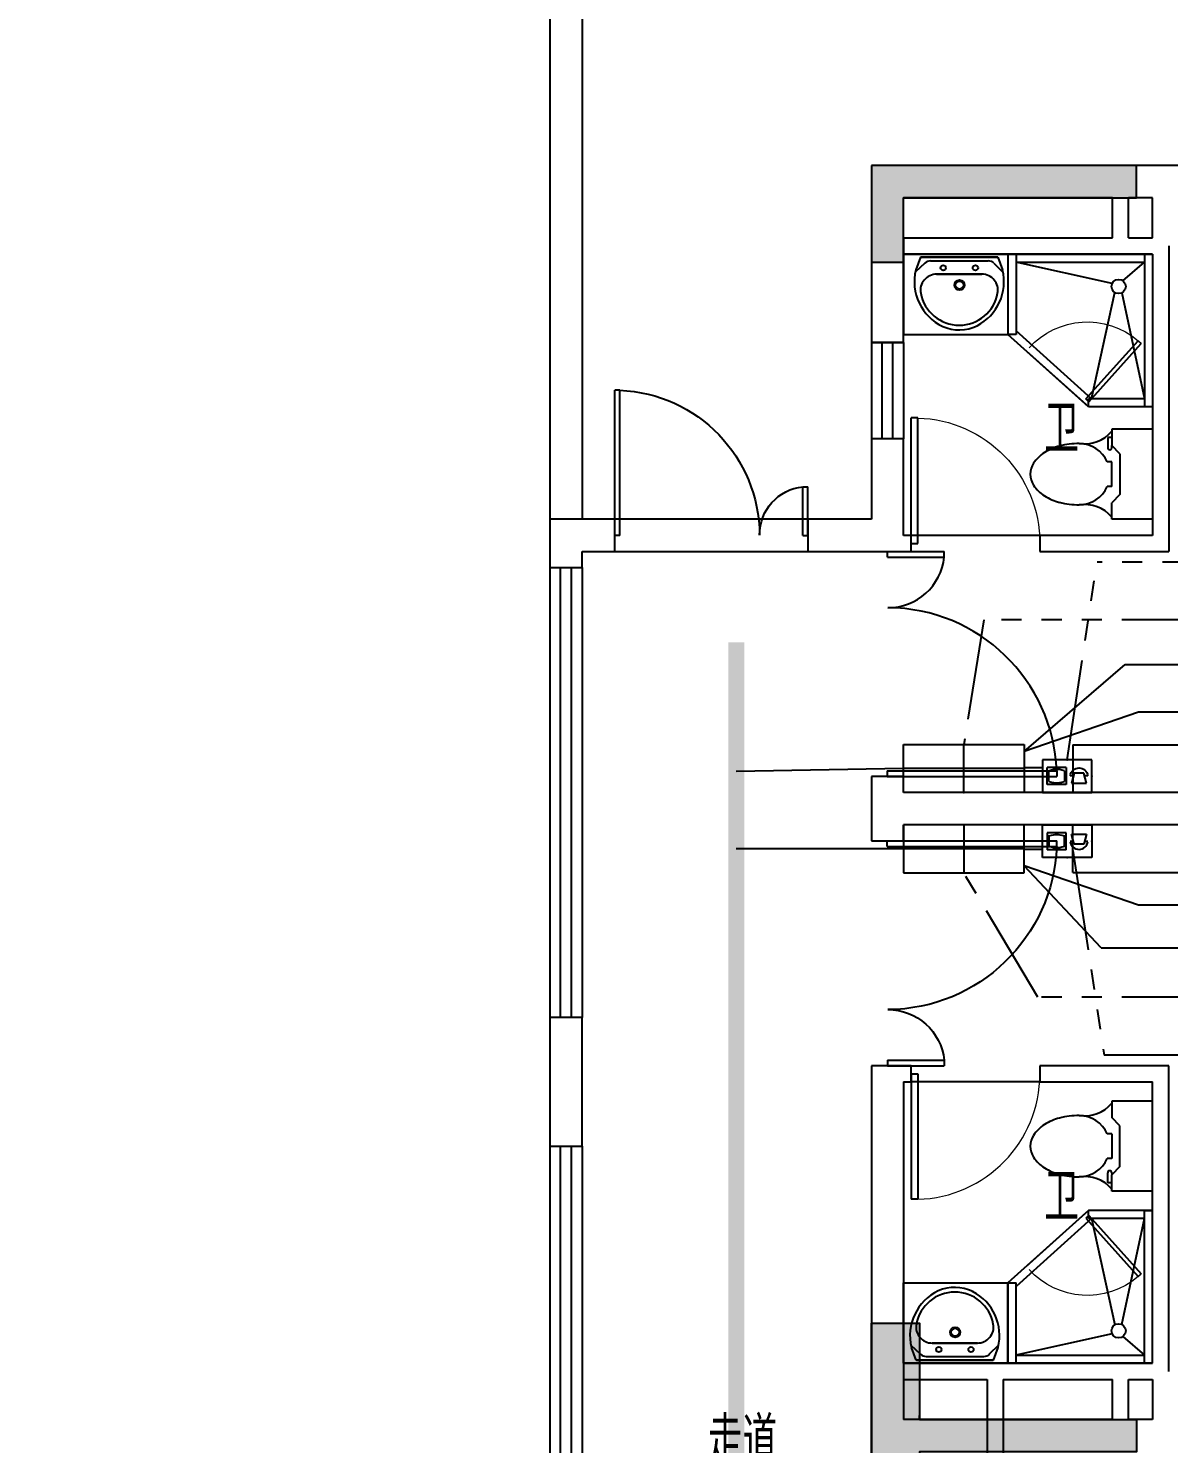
# Model space of a CAD drawing. Extents: x -41969 to 449372, y 65390 to 759577.
# Drawn here: x 294839 to 301935, y 723042 to 731846 of the extents above; entities that cross this region are included whole.
import ezdxf
from ezdxf.enums import TextEntityAlignment as Align

# ---------------------------------------------------------------- set-up
doc = ezdxf.new("R2010")
doc.units = 0
doc.header["$LTSCALE"] = 1000
doc.header["$MEASUREMENT"] = 0
for name, pattern in [('DASHDOT', [1, 0.5, -0.25, 0, -0.25]), ('PHANTOM2', [1.25, 0.625, -0.125, 0.125, -0.125, 0.125, -0.125]), ('PHANTOM3', [1.5, 0.625, -0.125, 0.125, -0.125, 0.125, -0.125, 0.125, -0.125])]:
    doc.linetypes.add(name, pattern=pattern)
for name, color, linetype in [('0-桥架', 120, 'Continuous'), ('EQUIP-箱柜', 241, 'Continuous'), ('EQUIP-通讯', 241, 'Continuous'), ('IN-door', 2, 'Continuous'), ('jg新结构柱', 9, 'Continuous'), ('TEL_TEXT', 7, 'Continuous'), ('WALL', 7, 'Continuous'), ('WINDOW', 2, 'Continuous'), ('WINDOW_TEXT', 7, 'Continuous'), ('WIRE-照明', 120, 'Continuous'), ('室外建筑', 8, 'Continuous'), ('装修家具', 8, 'Continuous')]:
    doc.layers.add(name, color=color, linetype=linetype)
doc.styles.add('_TCH_LABEL', font='COMPLEX', dxfattribs={"bigfont": 'GBCBIG'})
doc.styles.add('_TEL_DIM', font='SIMPLEX', dxfattribs={"width": 0.8, "height": 3.5, "bigfont": 'HZTXT'})
doc.styles.add('DIM_FONT', font='SIMPLEX', dxfattribs={"width": 0.7, "bigfont": 'GBCBIG'})
doc.styles.add('SIMPLEX', font='SIMPLEX.SHX')
doc.styles.get("Standard").update_dxf_attribs({"font": 'gbenor.shx', "bigfont": 'gbcbig.shx'})
doc.linetypes.add('TV', pattern='A,2.8,-0.1,["TV",_TEL_DIM,S=0.07,R=0,X=0,Y=-0.1],-0.52', length=3.42)

# ---------------------------------------------------------------- blocks, each defined once
blk = doc.blocks.new('A$C65FF3140')
at = {"color": 8}
for p, q in [((4450.1, 17750), (3800, 17750)), ((3800, 17750), (3800, 17250)), ((3905.9, 17729.5), (3876.4, 17650.9)), ((4386.6, 17729.5), (3905.9, 17729.5)), ((3908.8, 17729.5), (4385.6, 17729.5)), ((3967.3, 17707), (4327.3, 17707)), ((5350, 17750), (4320, 17750)), ((4386.6, 17729.5), (4416.1, 17650.9)), ((4450, 17750), (5350, 17750)), ((4450, 17750), (4450, 17250)), ((4500, 17750), (4450, 17750)), ((4450.1, 17250), (4450.1, 17750)), ((5098.2, 17567.2), (4499.8, 17700)), ((4500, 17750), (4500, 17250)), ((4500, 17700), (5300, 17700)), ((5163.7, 17584.1), (5300, 17700)), ((5300, 17750), (5300, 16800.1)), ((5350, 17750), (5300, 17750)), ((5350, 17750), (5350, 16800.1)), ((3933.1, 17693.4), (3875.1, 17638.9)), ((4287.4, 17624.2), (4005.5, 17624.2)), ((4005.5, 17624.2), (4287.4, 17624.2)), ((4362.9, 17692), (4419.8, 17634.3)), ((4969.2, 16850.1), (5115.8, 17509.7)), ((5159, 17508.9), (5300, 16850.1)), ((4969.2, 16850.1), (4500, 17272.3)), ((3800, 17250), (4450.1, 17250)), ((4950, 16800.1), (4450, 17250.1)), ((4500, 17250), (4450, 17250)), ((4564, 17147.3), (4935.7, 16812.9)), ((5300, 16850.1), (4950, 16850.1)), ((4950, 16800.1), (4950, 16850.1)), ((5350, 16800.1), (4950, 16800.1)), ((5350, 16800.1), (5300, 16800.1)), ((5096, 16659.8), (5096, 16558.2)), ((5350, 16659.8), (5096, 16659.8)), ((5350, 16659.8), (5350, 16101)), ((5070.6, 16609), (5070.6, 16545.5)), ((5096, 16609), (5070.6, 16609)), ((5096, 16545.5), (5096, 16558.2)), ((5146.8, 16507.4), (5096, 16558.2)), ((5146.8, 16507.4), (5146.8, 16253.4)), ((5096, 16456.6), (5067.4, 16456.6)), ((5096, 16304.2), (5096, 16456.6)), ((5096, 16304.2), (5067.4, 16304.2)), ((5146.8, 16253.4), (5096, 16202.6)), ((5096, 16101), (5096, 16202.6)), ((5350, 16101), (5096, 16101)), ((4854.3, 14697.2), (6050, 14697.2)), ((4854.3, 14697.2), (4854.3, 14400)), ((4854.3, 13902.8), (4854.3, 14200)), ((4854.3, 13902.8), (6050, 13902.8)), ((5096, 12479.8), (5096, 12378.2)), ((5350, 12479.8), (5096, 12479.8)), ((5350, 11921), (5350, 12479.8)), ((5146.8, 12327.4), (5096, 12378.2)), ((5146.8, 12073.4), (5146.8, 12327.4)), ((5096, 12276.6), (5067.4, 12276.6)), ((5096, 12276.6), (5096, 12124.2)), ((5096, 12124.2), (5067.4, 12124.2)), ((5146.8, 12073.4), (5096, 12022.6)), ((5070.6, 11971.8), (5070.6, 12035.3)), ((5096, 12035.3), (5096, 12022.6)), ((5096, 11921), (5096, 12022.6)), ((5096, 11971.8), (5070.6, 11971.8)), ((5350, 11921), (5096, 11921)), ((4950, 11799.9), (4450, 11349.9)), ((5350, 11799.9), (4950, 11799.9)), ((4950, 11749.9), (4950, 11799.9)), ((5300, 10850), (5300, 11799.9)), ((5300, 11799.9), (5350, 11799.9)), ((5350, 10850), (5350, 11799.9)), ((4969.2, 11749.9), (4500, 11327.7)), ((4564, 11452.7), (4935.7, 11787.1)), ((5300, 11749.9), (4950, 11749.9)), ((4969.2, 11749.9), (5115.8, 11090.3)), ((5159, 11091.1), (5300, 11749.9)), ((3800, 10850), (3800, 11350)), ((3800, 11350), (4450, 11350)), ((4450, 10850), (4450, 11350)), ((4450, 11350), (4500, 11350)), ((4450, 11350), (4450, 10850)), ((4500, 10850), (4500, 11350)), ((5098.2, 11032.8), (4499.8, 10900)), ((5163.7, 11015.8), (5300, 10900)), ((3905.8, 10906.6), (3847.7, 10961.1)), ((3878.5, 10870.5), (3849.1, 10949)), ((4260.1, 10975.8), (3978.2, 10975.8)), ((3978.2, 10975.8), (4260.1, 10975.8)), ((4335.6, 10908), (4392.4, 10965.7)), ((4359.3, 10870.5), (4388.7, 10949)), ((4450, 10850), (3800, 10850)), ((4359.3, 10870.5), (3878.5, 10870.5)), ((3881.4, 10870.5), (4358.2, 10870.5)), ((3940, 10893), (4300, 10893)), ((5350, 10850), (4320, 10850)), ((4450, 10850), (5350, 10850)), ((4450, 10850), (4500, 10850)), ((4500, 10900), (5300, 10900)), ((5300, 10850), (5350, 10850))]:
    blk.add_line(p, q, dxfattribs=at)
at = {"color": 8, "extrusion": (0, 0, -1)}
for p, q in [((4933.9, 16848.2), (5260, 17210.6)), ((4952.5, 16831.5), (5278.6, 17193.8)), ((5260, 17210.6), (5278.6, 17193.8)), ((4952.5, 16831.5), (4933.9, 16848.2)), ((4952.5, 11768.5), (4933.9, 11751.8)), ((4933.9, 11751.8), (5260, 11389.4)), ((4952.5, 11768.5), (5278.6, 11406.1)), ((5260, 11389.4), (5278.6, 11406.1))]:
    blk.add_line(p, q, dxfattribs=at)
at = {"color": 8}
for centre, radius in [((4047.2, 17664.5), 16.3), ((4247.2, 17664.5), 16.3), ((4148.6, 17557), 31.6), ((5138.1, 17548), 44.3), ((5138.1, 11052), 44.3), ((4121.3, 11043), 31.6), ((4019.8, 10935.5), 16.3), ((4219.8, 10935.5), 16.3)]:
    blk.add_circle(centre, radius, dxfattribs=at)
at = {"color": 8, "lineweight": 13}
for centre in [(4148.6, 17557), (4121.3, 11043)]:
    blk.add_circle(centre, 23, dxfattribs=at)
at = {"color": 8}
for centre, radius, start, end in [((3967.3, 17657), 50, 90, 133.18096), ((4327.3, 17657), 50, 44.56072, 90), ((4174.7, 17577.6), 307.1, 166.17513, 244.72963), ((4005.5, 17524.2), 100, 90, 190.56023), ((4117.8, 17577.6), 307.1, 297.06391, 13.82487), ((4287.4, 17524.2), 100, 349.43977, 90), ((4146.5, 17550.5), 243.4, 190.56023, 349.43977), ((4146.1, 17528), 250.2, 245.80711, 296.46282), ((4923.8, 16797.2), 228.5, 262.20101, 318.91093), ((4855.1, 16230.6), 335.5, 104.51418, 122.00532), ((4892.8, 16084.8), 486, 89.99996, 104.51418), ((4892.8, 16380.4), 190.5, 23.5781, 89.99993), ((4797.6, 16322.6), 227, 122.00534, 146.4658), ((5083.3, 16545.5), 12.7, 179.99993, 359.99993), ((4710.4, 16380.4), 122.4, 146.46586, 179.99988), ((4710.4, 16380.4), 122.4, 179.99997, 213.53399), ((4797.6, 16438.1), 227, 213.53405, 237.99451), ((4892.8, 16380.4), 190.5, 269.99993, 336.42175), ((4855.1, 16530.1), 335.5, 237.99453, 255.48567), ((4892.8, 16675.9), 486, 255.48567, 269.99989), ((4923.8, 15963.5), 228.5, 41.08892, 97.79884), ((4923.8, 12617.3), 228.5, 262.20116, 318.91108), ((4797.6, 12142.6), 227, 122.00549, 146.46595), ((4855.1, 12050.7), 335.5, 104.51433, 122.00547), ((4892.8, 11904.9), 486, 90.00011, 104.51433), ((4892.8, 12200.4), 190.5, 23.57825, 90.00007), ((4710.4, 12200.4), 122.4, 146.46601, 180.00003), ((4710.4, 12200.4), 122.4, 180.00012, 213.53414), ((4797.6, 12258.2), 227, 213.5342, 237.99466), ((4855.1, 12350.2), 335.5, 237.99468, 255.48582), ((4892.8, 12200.4), 190.5, 270.00007, 336.4219), ((4892.8, 12495.9), 486, 255.48582, 270.00004), ((4923.8, 11783.6), 228.5, 41.08907, 97.79899), ((5083.3, 12035.3), 12.7, 0.00007, 180.00007), ((4147.3, 11022.4), 307.1, 115.27037, 193.82487), ((4119.1, 11049.5), 243.4, 10.56023, 169.43977), ((4118.8, 11072), 250.2, 63.53718, 114.19289), ((4090.5, 11022.4), 307.1, 346.17513, 62.93609), ((3978.2, 11075.8), 100, 169.43977, 270), ((4260.1, 11075.8), 100, 270, 10.56023), ((3940, 10943), 50, 226.81904, 270), ((4300, 10943), 50, 270, 315.43928)]:
    blk.add_arc(centre, radius, start, end, dxfattribs=at)
at = {"color": 8, "lineweight": 13, "extrusion": (0, 0, -1)}
for centre, start, end in [((-4943.2, 16839.9), 41.98697, 130.51769), ((-4943.2, 11760.1), 229.48231, 318.01303)]:
    blk.add_arc(centre, 487.5, start, end, dxfattribs=at)
at = {"color": 8, "ltscale": 1e-06, "style": 'DIM_FONT', "text_generation_flag": 4, "width": 0.8, "flags": 9}
for tag, p, rotation in [('YSIZE', (7913.6, 18100), 270), ('XSIZE', (7913.6, 18100), 270), ('YSIZE', (5350, 12479.8), 270.00007), ('XSIZE', (5350, 12479.8), 270.00007), ('YSIZE', (7913.6, 10300), 270), ('XSIZE', (7913.6, 10300), 270), ('YSIZE', (5350, 4679.8), 270.00007), ('XSIZE', (5350, 4679.8), 270.00007), ('YSIZE', (-4020.2, -3750), 180.00007), ('XSIZE', (-4020.2, -3750), 180.00007), ('YSIZE', (3779.8, -3750), 180.00007), ('XSIZE', (3779.8, -3750), 180.00007), ('YSIZE', (12500, -4413.7), 270.00007), ('XSIZE', (12500, -4413.7), 270.00007), ('XSIZE', (12451, -6050.4), 180), ('YSIZE', (12451, -6050.4), 180), ('YSIZE', (10569.5, -6235.4), 180), ('XSIZE', (10569.5, -6235.4), 180), ('XSIZE', (-6200, -6313.6), 180), ('YSIZE', (-6200, -6313.6), 180), ('XSIZE', (1600, -6313.6), 180), ('YSIZE', (1600, -6313.6), 180)]:
    blk.add_attdef(tag, p, '', height=0.5, rotation=rotation, dxfattribs=at)
at = {"color": 8, "style": 'DIM_FONT', "oblique": 0, "width": 0.8, "flags": 9}
for tag, p, rotation in [('YSIZE', (5516.7, 17078.2), 360), ('XSIZE', (5516.7, 17078.2), 360), ('YSIZE', (5516.7, 9278.2), 360), ('XSIZE', (5516.7, 9278.2), 360), ('YSIZE', (-7221.8, -3916.7), 270), ('XSIZE', (-7221.8, -3916.7), 270), ('YSIZE', (578.2, -3916.7), 270), ('XSIZE', (578.2, -3916.7), 270)]:
    blk.add_attdef(tag, p, '', height=0.413, rotation=rotation, dxfattribs=at)
at = {"color": 8, "ltscale": 1e-06, "style": 'DIM_FONT', "width": 0.8, "flags": 9}
for tag, p, rotation in [('YSIZE', (5350, 16101), 89.99993), ('XSIZE', (5350, 16101), 89.99993), ('XSIZE', (7913.6, 10500), 90), ('YSIZE', (7913.6, 10500), 90), ('YSIZE', (7913.6, 2700.1), 90), ('XSIZE', (7913.6, 2700.1), 90), ('YSIZE', (-16900, -4413.7), 269.99993), ('XSIZE', (-16900, -4413.7), 269.99993)]:
    blk.add_attdef(tag, p, '', height=0.5, rotation=rotation, dxfattribs=at)
at = {"color": 8, "style": 'DIM_FONT', "text_generation_flag": 4, "width": 0.8, "flags": 9}
for tag, p, rotation in [('YSIZE', (5516.7, 11521.8), 0), ('XSIZE', (5516.7, 11521.8), 0), ('YSIZE', (5516.7, 3721.8), 0), ('XSIZE', (5516.7, 3721.8), 0), ('YSIZE', (9342.9, -1535.9), 180), ('XSIZE', (9342.9, -1535.9), 180), ('YSIZE', (-4978.2, -3916.7), 270), ('XSIZE', (-4978.2, -3916.7), 270), ('YSIZE', (2821.8, -3916.7), 270), ('XSIZE', (2821.8, -3916.7), 270)]:
    blk.add_attdef(tag, p, '', height=0.413, rotation=rotation, dxfattribs=at)
at = {"color": 8, "ltscale": 1e-06, "style": 'DIM_FONT', "oblique": 0, "width": 0.8, "flags": 9}
for tag, p, rotation in [('YSIZE', (5350, 8320.2), 89.99993), ('XSIZE', (5350, 8320.2), 89.99993), ('YSIZE', (-8179.8, -3750), 359.99993), ('XSIZE', (-8179.8, -3750), 359.99993), ('YSIZE', (-379.8, -3750), 359.99993), ('XSIZE', (-379.8, -3750), 359.99993)]:
    blk.add_attdef(tag, p, '', height=0.5, rotation=rotation, dxfattribs=at)
at = {"color": 8, "text_generation_flag": 4, "flags": 9}
for tag, p, height, width in [('YSIZE', (-14000.3, -1399.1), 0.666, 0.834261), ('XSIZE', (-14000.3, -1399.1), 0.666, 0.834261), ('YSIZE', (-10846.1, -3267.1), 0.5, 0.8), ('XSIZE', (-10846.1, -3267.1), 0.5, 0.8)]:
    blk.add_attdef(tag, p, '', height=height, rotation=180, dxfattribs=dict(at, width=width))
at = {"color": 8, "flags": 9}
for tag, p, height, width in [('YSIZE', (9600.3, -1399.1), 0.666, 0.834261), ('XSIZE', (9600.3, -1399.1), 0.666, 0.834261), ('YSIZE', (6446.1, -3267.1), 0.5, 0.8), ('XSIZE', (6446.1, -3267.1), 0.5, 0.8)]:
    blk.add_attdef(tag, p, '', height=height, dxfattribs=dict(at, width=width))
at = {"color": 8, "style": 'DIM_FONT', "width": 0.8, "flags": 9}
for tag in ['YSIZE', 'XSIZE']:
    blk.add_attdef(tag, (-13742.9, -1535.9), '', height=0.413, dxfattribs=at)
at = {"color": 8, "flags": 9}
for tag, p in [('YSIZE', (5880.4, -5584.1)), ('XSIZE', (5880.4, -5584.1)), ('YSIZE', (5880.4, -5584.1)), ('XSIZE', (5880.4, -5584.1)), ('YSIZE', (9400, -8940.7)), ('XSIZE', (9400, -8940.7))]:
    blk.add_attdef(tag, p, '', height=0.5, dxfattribs=at)
at = {"color": 8, "ltscale": 1e-06, "style": 'DIM_FONT', "width": 0.8, "flags": 9}
for tag, p in [('YSIZE', (-16900, -6050.4)), ('XSIZE', (-16900, -6050.4)), ('YSIZE', (-14969.5, -6235.4)), ('XSIZE', (-14969.5, -6235.4)), ('YSIZE', (-6000, -6313.6)), ('XSIZE', (-6000, -6313.6)), ('YSIZE', (1800, -6313.6)), ('XSIZE', (1800, -6313.6))]:
    blk.add_attdef(tag, p, '', height=0.5, dxfattribs=at)
at = {"color": 8, "text_generation_flag": 4, "flags": 9}
for tag, p in [('YSIZE', (-10280.4, -6139.1)), ('XSIZE', (-10280.4, -6139.1)), ('YSIZE', (-13800, -9000.4)), ('XSIZE', (-13800, -9000.4))]:
    blk.add_attdef(tag, p, '', height=0.5, rotation=180, dxfattribs=at)
blk = doc.blocks.new('sdarw52y5fghg')
at = {"layer": 'jg新结构柱'}
h = blk.add_hatch(color=256, dxfattribs=at)
h.dxf.hatch_style = 1
h.paths.add_polyline_path([(16257.6, -2243070.7), (16257.6, -2242470.7), (16507.6, -2242470.7), (16507.6, -2242820.7), (17907.6, -2242820.7), (17907.6, -2243070.7)])
h.paths.add_polyline_path([(24257.6, -2243070.7), (23728.4, -2243070.7), (23728.4, -2242870.7), (24057.6, -2242870.7), (24057.6, -2240670.7), (24257.6, -2240670.7)])
h.paths.add_polyline_path([(14257.6, -2235370.7), (16457.6, -2235370.7), (16457.6, -2235570.7), (14457.6, -2235570.7), (14457.6, -2237020.7), (14257.6, -2237020.7)])
h.paths.add_polyline_path([(26057.6, -2240370.7), (26057.6, -2239770.7), (26257.6, -2239770.7), (26257.6, -2240170.7), (28157.6, -2240170.7), (28157.6, -2240370.7)])
h.paths.add_polyline_path([(33757.6, -2240370.7), (33757.6, -2239770.7), (33557.6, -2239770.7), (33557.6, -2240170.7), (32107.6, -2240170.7), (32107.6, -2240370.7)])
h.paths.add_polyline_path([(33757.6, -2224570.7), (33757.6, -2225170.7), (33557.6, -2225170.7), (33557.6, -2224770.7), (32107.6, -2224770.7), (32107.6, -2224570.7)])
h.paths.add_polyline_path([(26057.6, -2224570.7), (26057.6, -2225170.7), (26257.6, -2225170.7), (26257.6, -2224770.7), (27707.6, -2224770.7), (27707.6, -2224570.7)])
h.paths.add_polyline_path([(27707.6, -2232370.7), (27707.6, -2232570.7), (26357.6, -2232570.7), (26357.6, -2233170.7), (26057.6, -2233170.7), (26057.6, -2231770.7), (26357.6, -2231770.7), (26357.6, -2232370.7)])
h.paths.add_polyline_path([(32107.6, -2232370.7), (32107.6, -2232570.7), (33457.6, -2232570.7), (33457.6, -2233170.7), (33757.6, -2233170.7), (33757.6, -2231770.7), (33457.6, -2231770.7), (33457.6, -2232370.7)])
h.paths.add_polyline_path([(35157.6, -2242871.1), (34557.6, -2242871.1), (34557.6, -2243071.1), (34957.6, -2243071.1), (34957.6, -2244521.1), (35157.6, -2244521.1)])
h.paths.add_polyline_path([(32057.6, -2244520.7), (31857.6, -2244520.7), (31857.6, -2243070.7), (31457.6, -2243070.7), (31457.6, -2242870.7), (32457.6, -2242870.7), (32457.6, -2243070.7), (32057.6, -2243070.7)])
h.paths.add_polyline_path([(34957.6, -2251870.7), (35157.6, -2251870.7), (35157.6, -2251670.7), (35157.6, -2250220.7), (34957.6, -2250220.7)])
h.paths.add_polyline_path([(14457.6, -2243070.3), (13857.6, -2243070.3), (13857.6, -2242870.3), (14257.6, -2242870.3), (14257.6, -2241420.3), (14457.6, -2241420.3)])
h.paths.add_polyline_path([(5357.6, -2242870.7), (5957.6, -2242870.7), (5957.6, -2243070.7), (5557.6, -2243070.7), (5557.6, -2244520.7), (5357.6, -2244520.7)])
h.paths.add_polyline_path([(8457.6, -2244520.3), (8657.6, -2244520.3), (8657.6, -2243070.3), (9057.6, -2243070.3), (9057.6, -2242870.3), (8057.6, -2242870.3), (8057.6, -2243070.3), (8457.6, -2243070.3)])
h.paths.add_polyline_path([(28157.6, -2244870.7), (27957.6, -2244870.7), (27957.6, -2245070.7), (27957.6, -2247120.7), (28157.6, -2247120.7)])
h.paths.add_polyline_path([(12357.6, -2244870.7), (12557.6, -2244870.7), (12557.6, -2245070.7), (12557.6, -2247120.7), (12357.6, -2247120.7)])
h.paths.add_polyline_path([(20157.6, -2246770.3), (20357.6, -2246770.3), (20357.6, -2245170.3), (20757.6, -2245170.3), (20757.6, -2244870.3), (19757.6, -2244870.3), (19757.6, -2245170.3), (20157.6, -2245170.3)])
h.paths.add_polyline_path([(5557.6, -2251870.7), (5357.6, -2251870.7), (5357.6, -2251670.7), (5357.6, -2250220.7), (5557.6, -2250220.7)])
h.paths.add_polyline_path([(32057.6, -2250920.7), (31857.6, -2250920.7), (31857.6, -2252370.7), (31457.6, -2252370.7), (31457.6, -2252570.7), (32457.6, -2252570.7), (32457.6, -2252370.7), (32057.6, -2252370.7)])
h.paths.add_polyline_path([(28157.6, -2250920.7), (27957.6, -2250920.7), (27957.6, -2252370.7), (27557.6, -2252370.7), (27557.6, -2252570.7), (28557.6, -2252570.7), (28557.6, -2252370.7), (28157.6, -2252370.7)])
h.paths.add_polyline_path([(20357.6, -2250920.7), (20157.6, -2250920.7), (20157.6, -2252270.7), (19557.6, -2252270.7), (19557.6, -2252570.7), (20957.6, -2252570.7), (20957.6, -2252270.7), (20357.6, -2252270.7)])
h.paths.add_polyline_path([(12557.6, -2250920.7), (12357.6, -2250920.7), (12357.6, -2252370.7), (11957.6, -2252370.7), (11957.6, -2252570.7), (12957.6, -2252570.7), (12957.6, -2252370.7), (12557.6, -2252370.7)])
h.paths.add_polyline_path([(8657.6, -2250920.7), (8457.6, -2250920.7), (8457.6, -2252370.7), (8057.6, -2252370.7), (8057.6, -2252570.7), (9057.6, -2252570.7), (9057.6, -2252370.7), (8657.6, -2252370.7)])
h.paths.add_polyline_path([(23657.6, -2235570.7), (24057.6, -2235570.7), (24057.6, -2236770.7), (24257.6, -2236770.7), (24257.6, -2235370.7), (23657.6, -2235370.7)])
h.paths.add_polyline_path([(22657.6, -2235570.7), (22657.6, -2235370.7), (21957.6, -2235370.7), (21957.6, -2235570.7)])
for points in [[(26057.6, -2224570.7), (26057.6, -2225170.7), (26257.6, -2225170.7), (26257.6, -2224770.7), (27707.6, -2224770.7), (27707.6, -2224570.7)], [(27707.6, -2232370.7), (27707.6, -2232570.7), (26357.6, -2232570.7), (26357.6, -2233170.7), (26057.6, -2233170.7), (26057.6, -2231770.7), (26357.6, -2231770.7), (26357.6, -2232370.7)]]:
    blk.add_lwpolyline(points, close=True, dxfattribs=at)
blk = doc.blocks.new('$DorLib2D$00000225')
at = {"color": 0}
for p, q in [((0.475, -0.0014), (0.475, 0.7521)), ((0.475, 0.7521), (0.5, 0.7521)), ((0.5, -0.0014), (0.5, 0.7521)), ((-0.5, 0), (-0.5, 0.252)), ((-0.475, 0.252), (-0.5, 0.252)), ((-0.475, 0), (-0.475, 0.252)), ((-0.475, 0), (-0.5, 0)), ((0.475, -0.0014), (0.5, -0.0014))]:
    blk.add_line(p, q, dxfattribs=at)
for centre, radius, start, end in [((0.5046, -0.0019), 0.7546, 92.24927, 179.72377), ((-0.5008, 0.0026), 0.2508, 359.78987, 84.09744)]:
    blk.add_arc(centre, radius, start, end, dxfattribs=at)
blk = doc.blocks.new('$DorLib2D$00000001')
for p, q in [((0.45, 0.975), (0.5, 0.975)), ((0.45, 0), (0.45, 0.975)), ((0.5, 0), (0.5, 0.975)), ((0.5, 0), (0.45, 0))]:
    blk.add_line(p, q)
at = {"lineweight": 13}
blk.add_arc((0.475, 0), 0.975, 91.4693, 180, dxfattribs=at)
blk = doc.blocks.new('$TCHSYS$WIN2D')
for p, q in [((-0.5, 0.5), (0.5, 0.5)), ((-0.5, 0.5), (-0.5, -0.5)), ((0.5, 0.5), (0.5, -0.5)), ((0.5, 0.167), (-0.5, 0.167)), ((0.5, -0.167), (-0.5, -0.167)), ((-0.5, -0.5), (0.5, -0.5))]:
    blk.add_line(p, q)
blk = doc.blocks.new('_wblk')
for p, q in [((-0.5, 0.5), (0.5, 0.5)), ((0.5, 0.1667), (-0.5, 0.1667)), ((0.5, -0.1667), (-0.5, -0.1667)), ((-0.5, -0.5), (0.5, -0.5))]:
    blk.add_line(p, q)
at = {"layer": 'WINDOW_TEXT', "style": 'SIMPLEX', "flags": 9}
blk.add_attdef('A', text='', height=1, dxfattribs=at).set_placement((0, 1.5), align=Align.MIDDLE)
blk = doc.blocks.new('$equip$00001423')
for p, q in [((0.75, 0.6), (-0.75, 0.6)), ((-0.75, 0.6), (-0.75, 0)), ((0, 0), (0, 0.6)), ((0.75, 0), (0.75, 0.6)), ((-0.75, 0.3), (0.75, 0.3)), ((-0.75, 0), (0.75, 0))]:
    blk.add_line(p, q)
for p in [(0, 0.6), (-0.75, 0.3), (0.75, 0.3), (0, 0)]:
    blk.add_point(p)
at = {"style": '_TCH_LABEL', "flags": 9}
blk.add_attdef('A', (0, 0), '', height=0.00002, dxfattribs=at)
blk = doc.blocks.new('$equip$00001887')
at = {"color": 0, "linetype": 'Continuous'}
for p, q in [((-0.75, 0.5), (0.75, 0.5)), ((-0.75, -0.5), (-0.75, 0.5)), ((0.75, 0.5), (0.75, -0.5)), ((-0.631, 0.015), (-0.533, 0.015)), ((-0.59, -0.215), (-0.51, 0.09)), ((-0.51, 0.09), (-0.51, 0.09)), ((-0.51, 0.09), (-0.215, 0.09)), ((-0.215, 0.09), (-0.135, -0.215)), ((-0.193, 0.015), (-0.095, 0.015)), ((0.027, 0.263), (0.027, -0.256)), ((0.027, 0.263), (0.61, 0.263)), ((0.081, 0.166), (0.16, 0.185)), ((0.081, 0.166), (0.081, -0.159)), ((0.16, 0.185), (0.222, 0.199)), ((0.222, 0.199), (0.273, 0.207)), ((0.273, 0.207), (0.319, 0.21)), ((0.319, 0.21), (0.364, 0.207)), ((0.364, 0.207), (0.415, 0.199)), ((0.415, 0.199), (0.477, 0.185)), ((0.477, 0.185), (0.556, 0.166)), ((0.556, -0.159), (0.556, 0.166)), ((0.61, -0.256), (0.61, 0.263)), ((-0.135, -0.215), (-0.59, -0.215)), ((0.027, -0.256), (0.61, -0.256)), ((0.16, -0.179), (0.081, -0.159)), ((0.222, -0.193), (0.16, -0.179)), ((0.273, -0.201), (0.222, -0.193)), ((0.319, -0.204), (0.273, -0.201)), ((0.364, -0.201), (0.319, -0.204)), ((0.415, -0.193), (0.364, -0.201)), ((0.477, -0.179), (0.415, -0.193)), ((0.556, -0.159), (0.477, -0.179)), ((0.75, -0.5), (-0.75, -0.5))]:
    blk.add_line(p, q, dxfattribs=at)
blk.add_arc((-0.363, -0.017), 0.27, 6.9897, 173.0103, dxfattribs=at)
for p in [(0, 0.5), (-0.75, 0), (0.75, 0), (0, -0.5)]:
    blk.add_point(p)
at = {"layer": 'TEL_TEXT', "style": '_TEL_DIM', "flags": 1}
blk.add_attdef('A', text='', height=0.00002, dxfattribs=at).set_placement((0, 0), align=Align.MIDDLE_CENTER)

msp = doc.modelspace()

# ---------------------------------------------------------------- linework, layer by layer
at = {"layer": '0-桥架', "const_width": 100}
msp.add_lwpolyline([(299244.3, 711664.4), (299244.3, 728026.6)], dxfattribs=at)
at = {"layer": 'IN-door'}
for p, q in [((299688.9, 728792.2), (298488.9, 728792.2)), ((301133.3, 728692.2), (300333.3, 728692.2)), ((298488.9, 728592.2), (299688.9, 728592.2)), ((301133.3, 725292.2), (300333.3, 725292.2))]:
    msp.add_line(p, q, dxfattribs=at)
at = {"layer": 'WALL'}
for p, q in [((300084.7, 730992.2), (300084.7, 729892.2)), ((301634.7, 730992.2), (300084.7, 730992.2)), ((301884.7, 730992.2), (301634.7, 730992.2)), ((304928.7, 730992.2), (301884.7, 730992.2)), ((300284.7, 730542.2), (300284.7, 730792.2)), ((300284.7, 729892.2), (300284.7, 730792.2)), ((301584.7, 730792.2), (300284.7, 730792.2)), ((301584.7, 730542.2), (301584.7, 730792.2)), ((301834.7, 730792.2), (301684.7, 730792.2)), ((301684.7, 730542.2), (301684.7, 730792.2)), ((301834.7, 730542.2), (301834.7, 730792.2)), ((300284.7, 730542.2), (300284.7, 730567.2)), ((300284.7, 730542.2), (300284.7, 730567.2)), ((300284.7, 730542.2), (300754.7, 730542.2)), ((300284.7, 730542.2), (300284.7, 730442.2)), ((300754.7, 730542.2), (301584.7, 730542.2)), ((301684.7, 730542.2), (301834.7, 730542.2)), ((301934.7, 730492.2), (301934.7, 728592.2)), ((300284.7, 730442.2), (300754.7, 730442.2)), ((300754.7, 730442.2), (301634.7, 730442.2)), ((301634.7, 730442.2), (301834.7, 730442.2)), ((301834.7, 730442.2), (301834.7, 728692.2)), ((300084.7, 729892.2), (300284.7, 729892.2)), ((300284.7, 729292.2), (300084.7, 729292.2)), ((300084.7, 729292.2), (300084.7, 728792.2)), ((300284.7, 728692.2), (300284.7, 729292.2)), ((298488.9, 728792.2), (298084.7, 728792.2)), ((298084.7, 728792.2), (298084.7, 728492.2)), ((298488.9, 728592.2), (298488.9, 728792.2)), ((300084.7, 728792.2), (299688.9, 728792.2)), ((299688.9, 728792.2), (299688.9, 728592.2)), ((300333.3, 728692.2), (300284.7, 728692.2)), ((300333.3, 728592.2), (300333.3, 728692.2)), ((301834.7, 728692.2), (301133.3, 728692.2)), ((301133.3, 728692.2), (301133.3, 728592.2)), ((298284.7, 728592.2), (298488.9, 728592.2)), ((298284.7, 728492.2), (298284.7, 728592.2)), ((299688.9, 728592.2), (300084.7, 728592.2)), ((300084.7, 728592.2), (300084.7, 728592)), ((300084.7, 728592), (300284.7, 728592)), ((300284.7, 728592), (300284.7, 728592.2)), ((300284.7, 728592.2), (300333.3, 728592.2)), ((301133.3, 728592.2), (301934.7, 728592.2)), ((298084.7, 728492.2), (298284.7, 728492.2)), ((300284.7, 727192), (300084.7, 727192)), ((300084.7, 727192), (300084.7, 726992.2)), ((300284.7, 727092.2), (300284.7, 727192)), ((307584.7, 727092.2), (300284.7, 727092.2)), ((300084.7, 726992.2), (300084.7, 726792.4)), ((300284.7, 726792.4), (300284.7, 726892.2)), ((307584.7, 726892.2), (300284.7, 726892.2)), ((300084.7, 726792.4), (300284.7, 726792.4)), ((298284.7, 725692.2), (298084.7, 725692.2)), ((298084.7, 725692.2), (298084.7, 724892.2)), ((298284.7, 724892.2), (298284.7, 725692.2)), ((300284.7, 725392.4), (300084.7, 725392.4)), ((300084.7, 725392.4), (300084.7, 725342.2)), ((300284.7, 725392.2), (300284.7, 725392.4)), ((300333.3, 725392.2), (300284.7, 725392.2)), ((300333.3, 725292.2), (300333.3, 725392.2)), ((301934.7, 725392.2), (301133.3, 725392.2)), ((301133.3, 725392.2), (301133.3, 725292.2)), ((301934.7, 723492.2), (301934.7, 725392.2)), ((300084.7, 725342.2), (300084.7, 723092.2)), ((300284.7, 725292.2), (300284.7, 723192.2)), ((300284.7, 725292.2), (300333.3, 725292.2)), ((301133.3, 725292.2), (301834.7, 725292.2)), ((301834.7, 723542.2), (301834.7, 725292.2)), ((298084.7, 724892.2), (298284.7, 724892.2)), ((300284.7, 723542.2), (300754.7, 723542.2)), ((300284.7, 723542.2), (300284.7, 723442.2)), ((300754.7, 723542.2), (300854.7, 723542.2)), ((300854.7, 723542.2), (301634.7, 723542.2)), ((301634.7, 723542.2), (301834.7, 723542.2)), ((300284.7, 723442.2), (300754.7, 723442.2)), ((300384.7, 723442.2), (300384.7, 723192.2)), ((300754.7, 723442.2), (300804.7, 723442.2)), ((300804.7, 723442.2), (300804.7, 722742.2)), ((300904.7, 723442.2), (300904.7, 722742.2)), ((300904.7, 723442.2), (301584.7, 723442.2)), ((301584.7, 723192.2), (301584.7, 723442.2)), ((301684.7, 723192.2), (301684.7, 723442.2)), ((301684.7, 723442.2), (301834.7, 723442.2)), ((301834.7, 723442.2), (301834.7, 723192.2)), ((301584.7, 723192.2), (300284.7, 723192.2)), ((300384.7, 723192.2), (300384.7, 723217.2)), ((300384.7, 723192.2), (300804.7, 723192.2)), ((301834.7, 723192.2), (301684.7, 723192.2)), ((300084.7, 723092.2), (300084.7, 720842.2))]:
    msp.add_line(p, q, dxfattribs=at)
at = {"layer": 'WIRE-照明', "linetype": 'PHANTOM2'}
for p, q in [((301302.7, 727296.3), (301489.3, 728524.5)), ((306520.6, 728524.5), (301489.3, 728524.5)), ((301339, 726732.3), (301532.3, 725459.9)), ((307116.8, 725459.9), (301532.3, 725459.9))]:
    msp.add_line(p, q, dxfattribs=at)
at = {"layer": 'WIRE-照明', "linetype": 'PHANTOM3'}
for p, q in [((300785.4, 728166.4), (300659.7, 727392.2)), ((306769, 728166.4), (300785.4, 728166.4)), ((301121.2, 725819.6), (300659.7, 726592.2)), ((306769, 725819.6), (301121.2, 725819.6))]:
    msp.add_line(p, q, dxfattribs=at)
at = {"layer": 'WIRE-照明'}
for p, q in [((301034.7, 727348), (301663.3, 727888.9)), ((301663.3, 727888.9), (306001.2, 727888.9)), ((300284.7, 727242.2), (299244.3, 727223.8)), ((300284.7, 726742.2), (299244.3, 726742.2)), ((301515.3, 726126.6), (301034.7, 726636.4)), ((301515.3, 726126.6), (306001.2, 726126.6))]:
    msp.add_line(p, q, dxfattribs=at)
at = {"layer": 'WIRE-照明', "linetype": 'TV', "ltscale": 0.5}
for p, q in [((301746.8, 727591.7), (301034.7, 727348)), ((304924.1, 727591.7), (301746.8, 727591.7)), ((301746.8, 726392.7), (301034.7, 726636.4)), ((304924.1, 726392.7), (301746.8, 726392.7))]:
    msp.add_line(p, q, dxfattribs=at)
at = {"layer": 'WIRE-照明', "linetype": 'DASHDOT', "ltscale": 0.3}
for p, q in [((301149.7, 727245.4), (301034.7, 727245.4)), ((301149.7, 726739), (301034.7, 726739))]:
    msp.add_line(p, q, dxfattribs=at)
at = {"layer": '室外建筑'}
for p, q in [((298084.7, 733792.2), (298084.7, 728792.2)), ((298284.7, 733792.2), (298284.7, 728792.2))]:
    msp.add_line(p, q, dxfattribs=at)

# ---------------------------------------------------------------- block references
at = {"layer": 'EQUIP-箱柜', "xscale": -500, "yscale": 500, "zscale": 500}
msp.add_blockref('$equip$00001423', (300659.7, 727092.2), dxfattribs=at)
at = {"layer": 'EQUIP-箱柜', "xscale": 500, "yscale": 500, "zscale": 500, "rotation": 180}
msp.add_blockref('$equip$00001423', (300659.7, 726892.2), dxfattribs=at)
at = {"layer": 'EQUIP-通讯', "xscale": -204.1200000001118, "yscale": 204.1200000001118, "zscale": 204.1199999999893}
msp.add_blockref('$equip$00001887', (301302.7, 727194.3), dxfattribs=at)
at = {"layer": 'EQUIP-通讯', "xscale": 204.1200000001118, "yscale": 204.1200000001118, "zscale": 204.1199999999893, "rotation": 180}
msp.add_blockref('$equip$00001887', (301302.7, 726790.1), dxfattribs=at)
at = {"layer": 'IN-door'}
for name, p, xscale, yscale, zscale, rotation in [('$TCHSYS$WIN2D', (300184.7, 729592.2), 600.000000000007, 200, 200, 269.9999911966099), ('$DorLib2D$00000225', (299088.9, 728692.2), -1200, 1200, 200, 359.9999999224934), ('$DorLib2D$00000001', (300733.3, 728642.2), -800, 800, 100.0000008017814, 359.9999999224934), ('$DorLib2D$00000225', (300184.7, 727892), 1400, 1400, 200, 269.9999995130417), ('$DorLib2D$00000225', (300184.7, 726092.4), -1400, 1400, 200, 269.999999900781), ('$DorLib2D$00000001', (300733.3, 725342.2), -800, -800, 100.0000008017814, 7.750664110517391e-08)]:
    msp.add_blockref(name, p, dxfattribs=dict(at, xscale=xscale, yscale=yscale, zscale=zscale, rotation=rotation))
at = {"layer": 'jg新结构柱'}
msp.add_blockref('sdarw52y5fghg', (274027.1, 2955562.9), dxfattribs=at)
at = {"layer": 'WINDOW', "xscale": -2800, "yscale": -200, "zscale": -2800, "rotation": 89.99999991985962}
for p in [(298184.7, 727092.2), (298184.7, 723492.2)]:
    msp.add_blockref('_wblk', p, dxfattribs=at)
at = {"layer": '装修家具'}
msp.add_blockref('A$C65FF3140', (296484.7, 712692.2), dxfattribs=at)

# ---------------------------------------------------------------- texts
at = {"color": 9}
for s, p in [('卫', (301160.2, 729206.5)), ('卫', (301160.2, 724427.9)), ('走道', (299066.6, 722908.7))]:
    msp.add_text(s, height=300, dxfattribs=at).set_placement(p)

doc.saveas('drawing.dxf')
